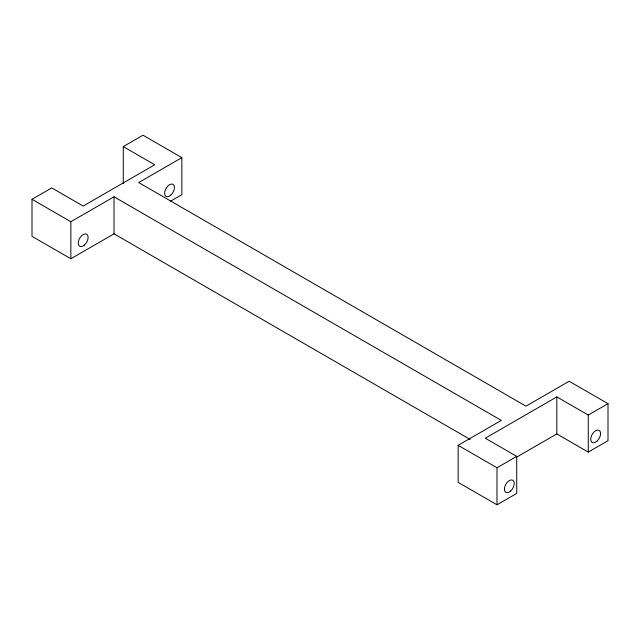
<?xml version="1.0" encoding="UTF-8"?>
<svg xmlns="http://www.w3.org/2000/svg" width="640" height="640" viewBox="0 0 640 640"><rect width="100%" height="100%" fill="white"/><g stroke="black" fill="none" stroke-linecap="round" stroke-linejoin="round"><path stroke-width="0.96" d="M470.192 439.464L114.024 233.84L70.856 258.76L32 236.328L32 199.296L51.736 187.904L83.184 206.064L154.72 164.76L123.272 146.6L123.272 183.632M123.272 146.6L143.008 135.208L181.856 157.64L181.856 194.672L170.632 201.152M32 199.296L70.856 221.728L114.024 196.808L501.312 420.408L458.144 445.328L458.144 482.36L496.992 504.792L516.728 493.4L516.728 456.368L485.28 438.208L556.816 396.904L588.264 415.064L608 403.672L608 440.704L588.264 452.096L556.816 433.936L516.304 457.32M181.856 157.64L138.688 182.568L525.976 406.16L569.144 381.24L608 403.672M458.144 445.328L496.992 467.76L516.728 456.368M588.264 415.064L588.264 452.096M556.816 396.904L556.816 433.936M496.992 467.76L496.992 504.792M114.024 196.808L114.024 233.84M70.856 221.728L70.856 258.76M84.464 245.008A6.976 4.032 -60 0 0 86.672 234.2A6.976 4.032 -60 0 0 78.424 241.52A6.976 4.032 -60 0 0 84.464 245.008M170.8 195.16A6.976 4.032 -60 0 0 173.016 184.352A6.976 4.032 -60 0 0 164.76 191.672A6.976 4.032 -60 0 0 170.8 195.16M510.608 491.04A6.976 4.032 -60 0 0 512.816 480.232A6.976 4.032 -60 0 0 504.56 487.552A6.976 4.032 -60 0 0 510.608 491.04M596.944 441.192A6.976 4.032 -60 0 0 599.152 430.384A6.976 4.032 -60 0 0 590.904 437.704A6.976 4.032 -60 0 0 596.944 441.192"/></g></svg>
